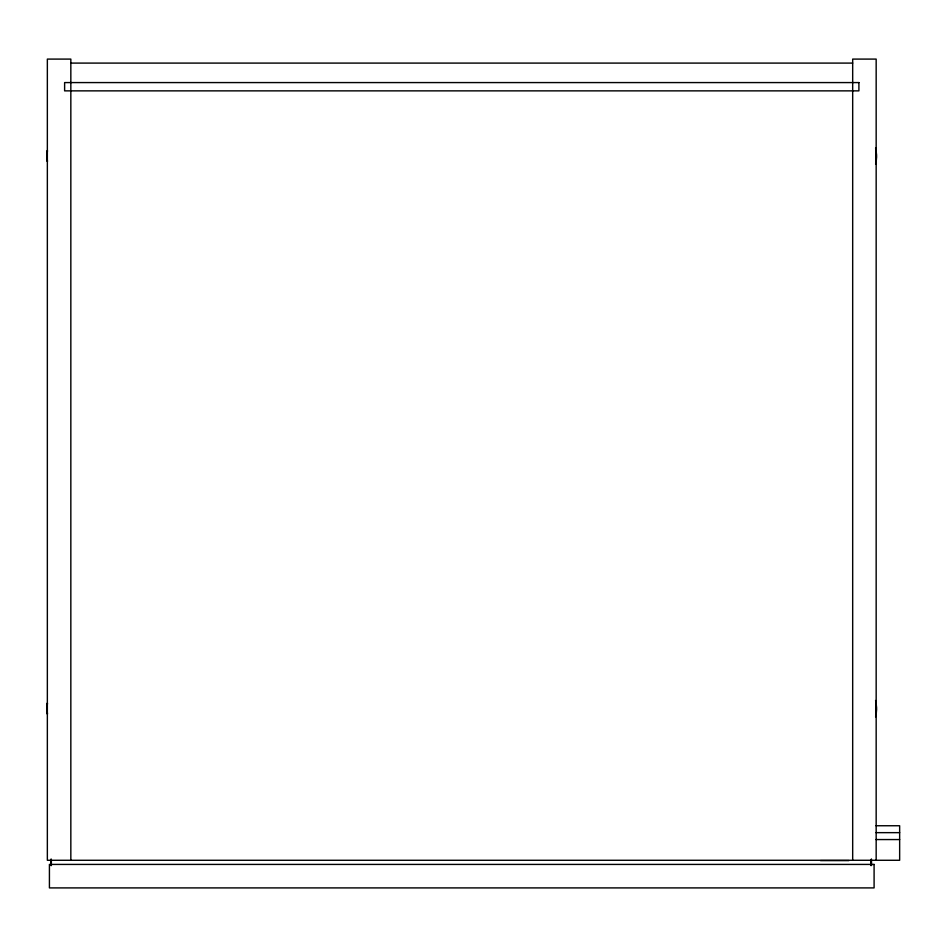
<?xml version="1.0" encoding="UTF-8"?>
<svg xmlns="http://www.w3.org/2000/svg" width="947" height="947" viewBox="0 0 947 947"><rect width="100%" height="100%" fill="white"/><g stroke="black" fill="none" stroke-linecap="round" stroke-linejoin="round"><path stroke-width="1.42" d="M70.836 63.094L852.679 63.094M876.011 825.748L899.65 825.748L899.65 860.278L47.35 860.278L47.35 59.093L70.836 59.093L70.836 860.278M876.011 832.65L899.65 832.65M876.011 839.563L899.65 839.563M820.469 860.61L848.914 860.61M876.164 860.278L876.164 59.093L852.679 59.093L852.679 860.278M871.406 858.953L871.441 865.499L871.323 859.639M871.098 859.639L871.098 865.499M870.802 859.639L870.802 865.499M51.351 859.639L51.351 865.499M51.126 858.953L51.138 865.499M51.008 859.639L50.96 865.499M47.468 161.428A41.68 41.68 0 0 1 47.468 150.609M47.279 161.452A41.68 41.68 0 0 1 47.255 150.585M875.62 164.103A41.68 41.68 0 0 0 875.62 147.945A41.55 41.55 0 0 1 875.774 164.127M875.62 716.642A41.68 41.68 0 0 0 875.62 700.496A41.55 41.55 0 0 1 875.774 716.678M47.468 713.979A41.68 41.68 0 0 1 47.468 703.159M47.279 714.002A41.68 41.68 0 0 1 47.255 703.136M858.905 82.578L64.621 82.578L64.621 90.865L858.905 90.865L858.905 82.578M874.093 864.422L49.422 864.422L49.422 887.907L874.093 887.907L874.093 864.422"/></g></svg>
